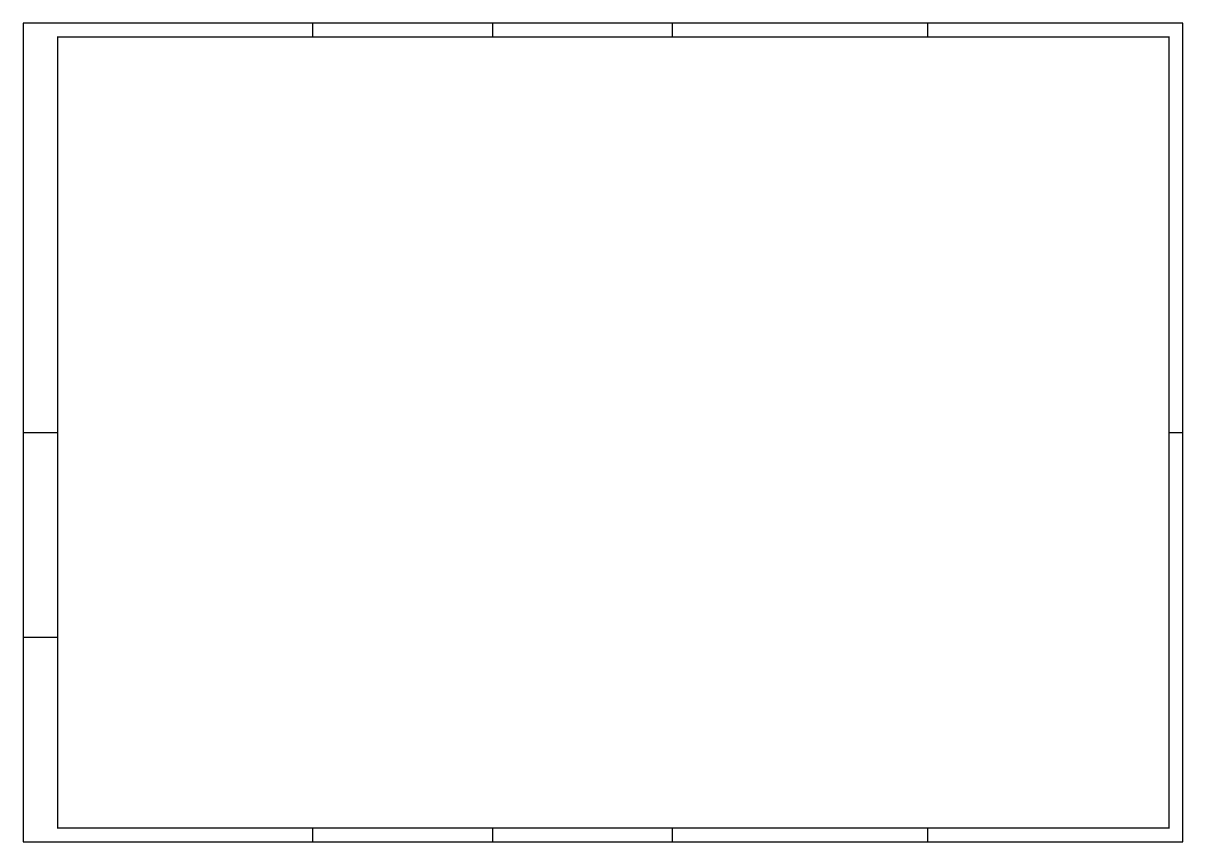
# Model space of a CAD drawing. Extents: x 0 to 841, y 0 to 594.
import ezdxf

# ---------------------------------------------------------------- set-up
doc = ezdxf.new("R2010")
doc.units = 0

msp = doc.modelspace()

# ---------------------------------------------------------------- linework, layer by layer
at = {"color": 9}
for p, q in [((210, 584), (210, 594)), ((340.5, 584), (340.5, 594)), ((471, 584), (471, 594)), ((656, 584), (656, 594)), ((0, 297), (25, 297)), ((831, 297), (841, 297)), ((0, 148.5), (25, 148.5)), ((210, 0), (210, 10)), ((340.5, 0), (340.5, 10)), ((471, 0), (471, 10)), ((656, 0), (656, 10))]:
    msp.add_line(p, q, dxfattribs=at)
msp.add_lwpolyline([(841, 0), (841, 594), (0, 594), (0, 0)], close=True, dxfattribs=at)
at = {"color": 7}
msp.add_lwpolyline([(25, 10, 0.8, 0.8, 0), (831, 10, 0.8, 0.8, 0), (831, 584, 0.8, 0.8, 0), (25, 584, 0.8, 0.8, 0)], format="xyseb", close=True, dxfattribs=at)

doc.saveas('drawing.dxf')
